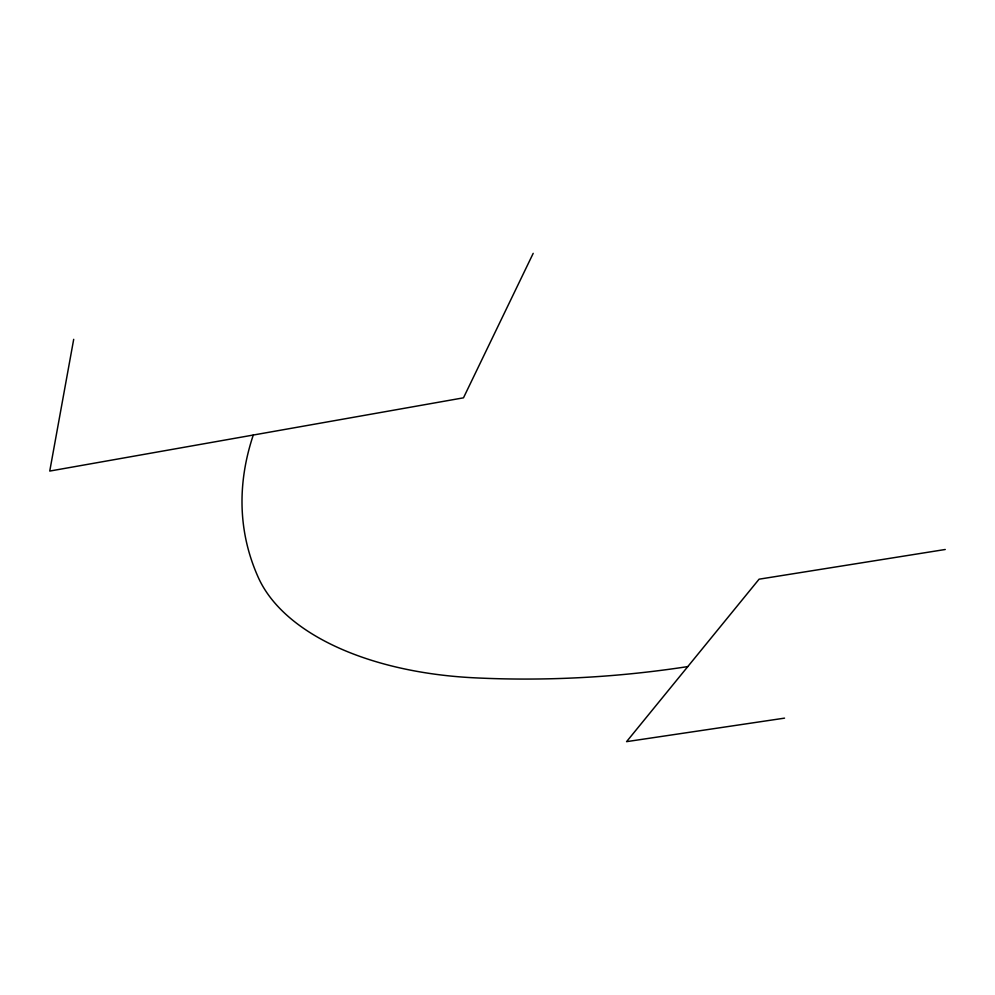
<?xml version="1.0" encoding="UTF-8"?>
<svg xmlns="http://www.w3.org/2000/svg" width="995" height="995" viewBox="0 0 995 995"><rect width="100%" height="100%" fill="white"/><g stroke="black" fill="none" stroke-linecap="round" stroke-linejoin="round"><path stroke-width="1.49" d="M73.692 339.332L49.75 471.07L463.483 397.826L533.196 253.352M945.25 549.489L759.086 579.189L626.576 741.648L784.545 718.141M687.794 666.588A705.791 461.941 -7.3 0 1 473.757 677.782A274.993 148.578 -4.3 0 1 258.389 577.672A612.783 334.059 -11.1 0 1 253.277 435.039"/></g></svg>
